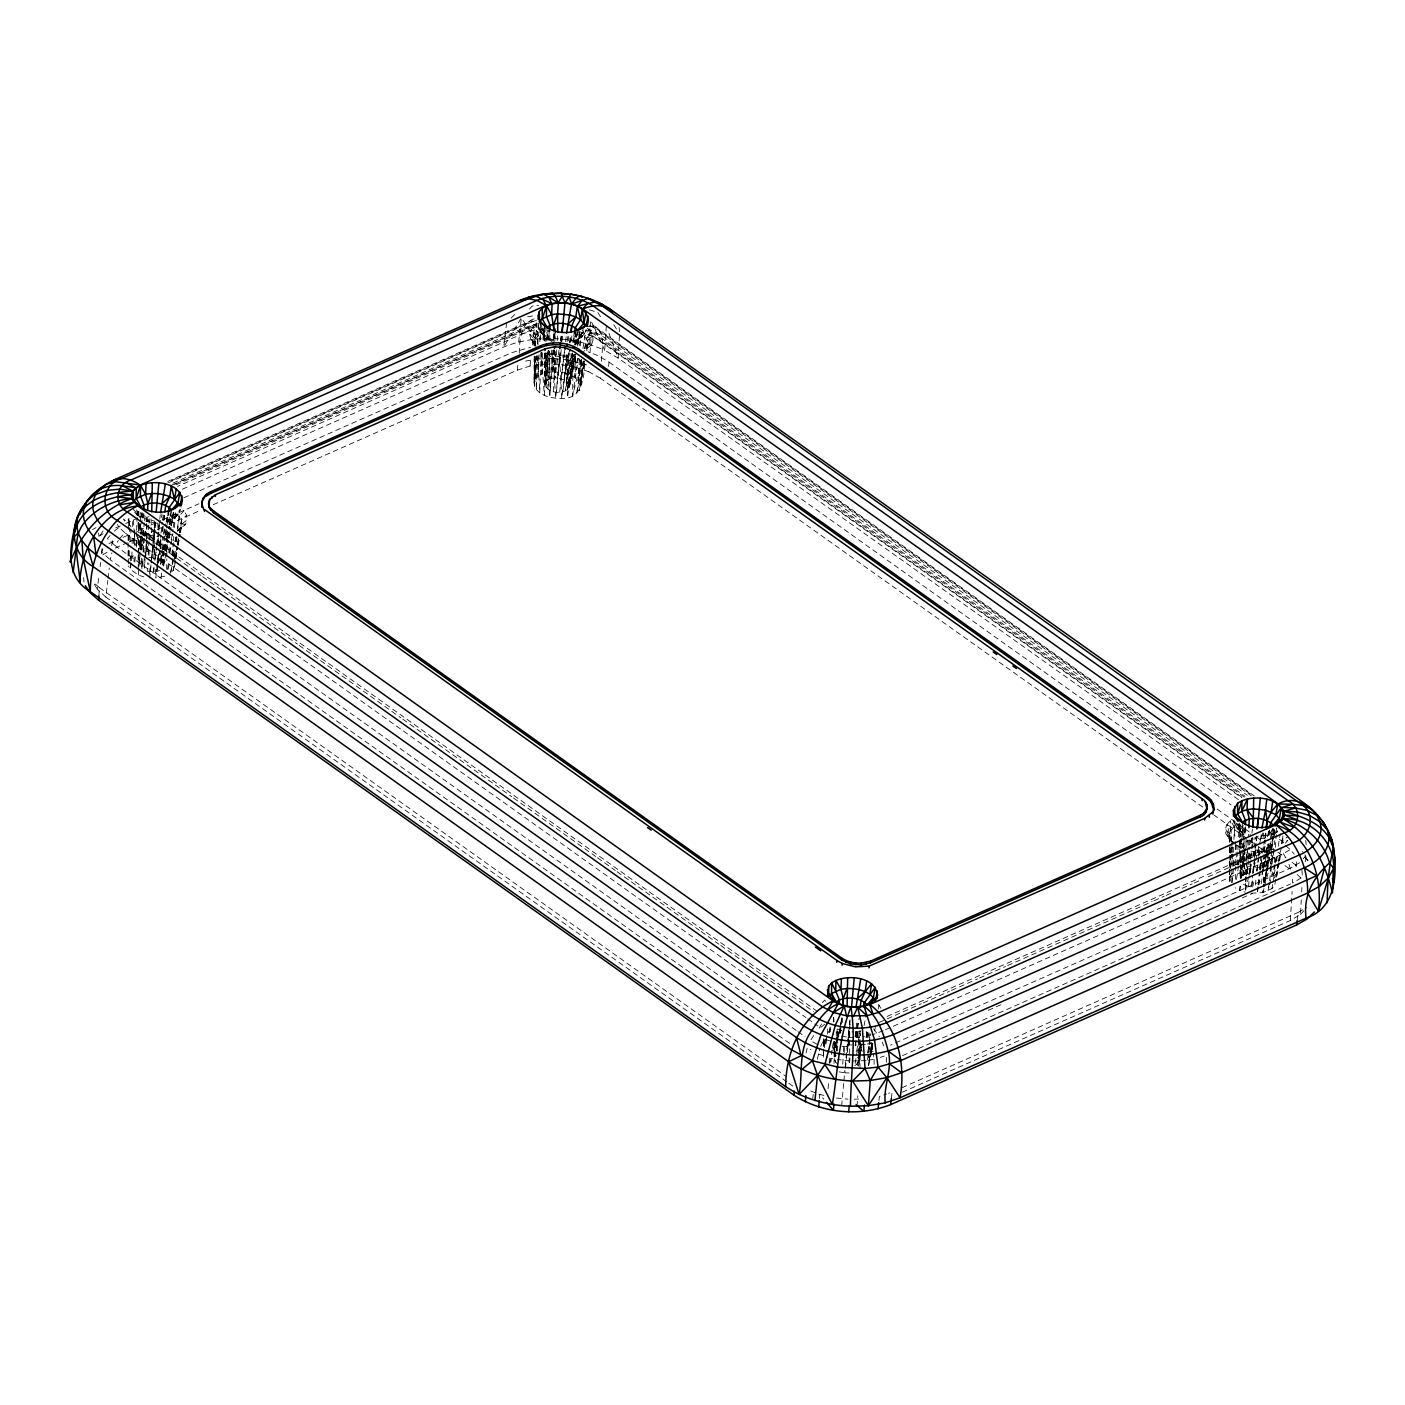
<?xml version="1.0" encoding="UTF-8"?>
<svg xmlns="http://www.w3.org/2000/svg" width="1405" height="1405" viewBox="0 0 1405 1405"><rect width="100%" height="100%" fill="white"/><g stroke="black" fill="none" stroke-linecap="round" stroke-linejoin="round"><path stroke-width="0.75" stroke-dasharray="5 3.75" d="M140.886 549.478L140.886 536.657M140.886 534.532L140.904 525.979M140.904 517.444L140.904 508.909M164.122 550.145L164.122 543.717M164.122 532.987L164.122 528.702M164.139 520.131L164.139 513.686M575.523 356.607L569.657 386.252C565.671 395.578 546.808 393.892 544.859 383.846L546.914 380.474L546.931 352.725M546.931 339.922L546.949 327.102M836.274 1038.067L836.256 1050.87L835.747 1042.37M836.274 1035.924L836.274 1031.656M1240.088 870.187L1240.229 878.845L1242.283 875.473L1242.301 849.867M1242.301 843.457L1242.301 847.724L1239.052 846.003L1241.247 848.357L1236.066 845.371L1235.61 849.516M1242.319 834.904L1242.319 822.101M537.957 355.518L537.922 376.505L534.058 382.792C535.252 395.437 551.34 398.616 561.807 398.37C582.302 399.723 584.111 376.768 584.972 361.577M537.975 345.033L537.992 332.441L536.043 324.309L172.727 485.076M128.048 555.941L128.118 542.892M128.118 540.714L128.154 532.021M128.189 523.327L129.576 515.108M534.163 356.659L534.058 382.792L534.813 356.923M534.199 345.771C531.67 335.883 540.258 328.665 549.179 327.4L548.547 340.291M535.358 356.361L535.252 379.455L536.622 355.957M535.41 345.858L535.446 335.374L533.18 326.803L536.043 324.309L540.416 330.719L540.802 341.573M823.857 1045.689L823.874 1039.156M1229.48 869.432L1229.849 881.286L1230.218 875.052M1229.551 852.695L1229.586 844.317M1229.603 842.227L1229.638 833.868L1226.916 824.559L1230.481 820.573L1234.134 826.649L1235.083 839.382M128.435 563.809L128.522 548.775M128.575 540.187L128.628 531.599M128.645 529.457L128.206 518.972M823.453 1049.061L823.4 1057.456L823.523 1049.026M823.506 1038.576L823.453 1046.971L823.664 1038.471M1229.849 881.286L1229.902 870.433M1229.902 868.255L1229.972 855.241M1230.025 844.387L1229.972 853.063L1230.007 848.813M534.708 356.15L534.462 386.287L534.304 356.343M129.278 550.742L129.207 559.137L135.881 553.798M129.365 540.258L129.471 527.683M129.488 525.593L129.559 517.216M138.182 511.543L138.147 515.442L142.888 518.111L143.134 510.401M141.905 566.689L141.975 558.084M142.063 549.46L142.186 536.534M142.204 534.392L142.274 527.929M551.902 341.608L544.174 335.777L544.262 326.013L548.933 338.447L552.516 340.748M547.915 389.185L548.284 350.407M837.38 1050.922L837.503 1037.996M837.521 1035.836L837.573 1031.533M1230.675 868.114L1230.798 855.417M1230.815 853.309L1230.85 849.077M1230.938 840.611L1230.481 820.573M1239.632 822.961L1239.561 830.777L1243.759 834.64L1236.031 827.563L1233.59 820.38L1239.351 826.948L1239.79 838.153M1243.372 875.561L1243.495 862.635M1243.513 860.492L1243.618 849.709M1243.636 847.566L1243.706 841.103M824.647 1047.761L824.735 1039.296M1231.816 882.551L1231.974 867.535M1231.992 865.392L1232.115 854.662M1232.132 852.519L1232.238 841.806L1225.336 829.055L1226.916 824.559L1231.026 830.039L1231.623 840.945M130.472 563.001L130.384 569.359L138.322 575.014L143.767 576.875M130.489 560.876L130.612 552.393M130.753 541.803L130.911 529.07M581.389 359.996L572.59 395.964L573.117 356.097L575.593 354.201L559.541 356.87L546.404 353.603L544.227 351.25M166.651 569.341L166.809 558.839M166.844 556.749L167.019 544.156M167.055 542.049L167.142 535.762L169.654 533.847L165.825 534.374M1229.568 869.396L1229.445 877.791L1233.291 871.504M1229.832 852.589L1229.955 844.177M131.894 556.169L131.965 551.937M132.123 543.472L132.263 534.989M132.421 526.524L132.527 520.166M143.134 552.411L143.398 537.307M143.451 535.147L143.591 526.524M143.749 517.883L143.837 513.58M537.009 355.658L536.411 389.694L535.235 355.904M546.914 380.474L549.056 379.209L549.548 351.162M549.759 340.379L549.952 329.595M838.697 1036.627L838.82 1030.146M1244.619 863.425L1244.426 874.209L1242.283 875.473M1244.654 861.265L1244.9 848.321M1244.935 846.161L1245.006 841.841M1245.164 833.218L1245.322 824.595M827.598 1034.062L827.721 1027.652M1233.414 865.094L1233.608 854.416M1233.66 852.273L1233.853 841.595M1233.889 839.452L1234.802 822.926M153.742 567.638L153.654 571.835L147.226 571.22L147.718 562.773M153.918 559.225L154.129 548.723M154.164 546.615L154.427 534.023M154.48 531.915L154.761 521.132L144.785 518.761M849.112 1062.637L849.586 1039.524M849.639 1037.417L849.849 1026.915M849.885 1024.807L850.025 1018.502L849.463 1024.807M1235.346 879.302L1235.61 866.569M1235.662 864.461L1235.803 858.104M1235.978 849.621L1236.066 845.371M1250.889 851.184L1261.268 852.027L1268.434 850.166L1254.331 850.025L1253.963 856.172M826.228 1043.3L826.421 1034.888M134.037 561.965L134.248 553.588M134.459 545.193L134.739 534.725M829.249 1063.251L829.459 1054.874M138.832 552.604L138.955 566.338M139.78 549.039L140.008 540.591M140.465 523.679L140.237 532.144L141.308 533.795L158.906 536.64M140.518 521.571L140.746 513.106M575.312 355.816L574.715 377.33L578.087 380.421L580.441 387.306L584.375 361.752M575.611 345.068L576.032 329.999L574.346 342.785M535.129 346.139L535.446 335.374L531.371 329.841L533.18 326.803L537.992 332.441L537.237 345.261M824.261 1045.812L824.454 1039.314M541.03 352.778L539.801 392.785L537.658 355.834M136.162 545.263L136.566 532.442M136.636 530.3L137.04 517.497M137.11 515.354L137.233 511.086M140.992 550.022L141.273 541.434M141.554 532.846L141.993 519.973M142.063 517.813L142.344 509.225M144.785 555.326L144.381 568.094L145.101 559.436M144.856 553.201L145.119 544.683M145.4 536.166L145.663 527.665M542.593 352.778L541.926 374.134L537.922 376.505L539.116 354.71M542.997 339.957L543.349 329.279L544.244 340.08M555.045 332.739L554.606 340.379L548.933 338.447L549.232 328.805M551.638 350.126L550.356 390.555L548.793 350.249M840.699 1033.307L841.051 1022.664M1237.436 864.83L1237.84 851.904M1237.91 849.762L1238.051 845.441M1238.314 836.836L1238.736 823.91C1232.062 826.421 1228.04 833.235 1229.797 840.278M1244.496 827.65L1244.303 833.446L1236.031 827.563L1236.014 823.593M1246.007 877.036L1245.726 885.554L1251.82 887.099L1252.382 880.812M1246.077 874.911L1246.27 868.536M1246.534 860.018L1246.744 853.625M1247.008 845.125L1247.271 836.607M168.828 552.674L169.057 546.194M169.355 537.535L169.513 533.215M169.829 524.574L170.356 509.453M1239.895 886.134L1239.737 890.331L1245.181 892.193M1240.194 877.739L1240.65 865.146M1240.72 863.056L1241.177 850.464M145.804 555.836L146.401 540.626M146.489 538.449L147.104 523.24M147.174 521.079L147.349 516.724M549.056 379.209L551.744 378.349L552.868 350.091M553.219 341.397L553.57 332.722M842.298 1022.594L842.473 1018.239M1243.987 863.355L1244.426 874.209L1247.131 873.348L1247.377 866.815M1247.728 858.139L1248.167 847.268M1248.255 845.09L1248.676 834.236M833.99 1063.445L834.939 1041.597M859.965 1068.625L860.141 1053.206M547.774 352.708L546.106 387.534L545.878 352.567M1241.792 876L1243.039 849.867M1243.249 848.023L1243.759 837.204M1243.847 835.044L1244.25 826.386M548.02 351.022L546.966 372.518L541.926 374.134L541.171 352.427M832.937 1048.253L836.309 1047.182L837.134 1029.847M1265.15 838.346L1256.052 838.838L1256.175 836.449L1271.982 834.658M902.326 1092.194L1290.352 920.486L1300.486 914.479L1301.258 899.973M1301.697 891.701L1301.908 887.556M1305.28 861.809L1305.614 855.382M154.146 567.655L153.654 571.835L156.728 571.431L157.079 564.915M157.184 562.738L157.659 554.044M158.133 545.351L158.835 532.302M158.958 530.124L159.309 523.608L145.874 521.273L148.561 520.043L148.79 516.232M539.819 341.626L539.942 322.219M836.502 1050.905L836.976 1042.405M837.099 1040.28L837.573 1031.797M1245.304 890.015L1246.024 876.861M1246.147 874.665L1246.744 863.706M1246.867 861.511L1247.464 850.552L1245.427 861.019M98.912 596.036L99.404 587.641L94.996 583.76M1202.785 807.085L600.356 378.244L600.602 373.993M601.358 361.208C602.148 348.809 606.802 329.578 590.855 324.59M619.447 335.848L618.165 358.099L1238.455 799.656M1296.112 866.867L1296.481 860.475M148.21 554.343L148.948 541.698M149.071 539.59L149.562 531.143M553.271 391.556L555.976 345.156M842.737 1064.112L843.351 1053.557M843.474 1051.449L843.843 1045.127M1248.641 886.555L1249.256 876M1249.379 873.892L1250.116 861.247M1250.239 859.14L1250.731 850.692M1251.223 842.262L1251.469 838.047L1256.052 838.838M1251.135 893.229L1262.919 892.597L1263.429 883.991M1263.552 881.848L1263.938 875.403M1264.447 866.797L1265.203 853.906M1230.727 866.745L1231.483 854.275M1231.605 852.185L1232.238 841.806L1225.862 833.762L1225.336 829.055L1229.638 833.868L1230.025 842.227L1230.06 837.872L1225.862 833.762L1232.958 842.526M1290.352 920.486L1292.108 891.367M148.93 555.414L149.352 548.881M149.913 540.152L150.476 531.441M551.744 378.349L554.817 377.927L556.643 349.582M557.205 340.871L557.627 334.32M844.159 1052.591L844.581 1046.058M1248.624 858.051L1249.326 847.197M1249.467 845.02L1250.151 834.166M1246.779 862.723L1247.131 873.348L1250.204 872.927L1251.047 859.842M1251.188 857.665L1252.031 844.581M1252.171 842.403L1252.733 833.692M606.31 326.136L604.73 350.302L618.165 358.099L608.541 332.124M551.621 353.726L559.664 355.096L555.748 398.23L552.692 355.711L551.621 353.726L547.915 352.497M600.356 378.244L588.8 371.763L589.081 367.513M590.065 352.69L591.206 335.725L590.1 326.733M552.692 355.711L549.794 397.194L546.404 353.603L544.35 395.332L541.259 352.796M545.333 353.059L546.966 372.518L552.709 371.745L554.202 350.196M554.782 341.573L555.678 328.647M581.898 361.401L578.087 380.421L579.562 358.855M580.441 345.911L581.319 332.967L583.69 329.841M1274.195 864.637L1273.457 875.42L1275.424 878.81M1274.353 862.477L1274.792 855.996M1275.371 847.373L1276.267 834.447M1276.407 832.287L1276.706 827.966L1276.074 832.199M138.322 575.014L138.796 568.498M140.201 548.969L141.15 535.955M172.376 555.748L173.324 542.752M173.482 540.591L173.798 536.253M174.431 527.595L175.555 512.439L181.561 519.938L180.455 532.548M588.923 344.243L590.715 320.164L604.73 350.302C573.205 336.462 535.99 334.091 503.763 346.982L181.737 489.467M819.343 1098.587L819.659 1094.425L808.138 1090.017M525.575 361.085L537.746 359.013L538.08 354.64M1251.627 886.696L1252.47 875.789M1252.628 873.611L1253.295 864.883M145.277 557.241L146.278 544.174M146.454 541.979L146.963 535.446L145.927 533.479L140.166 532.232L140.026 523.415M588.8 371.763L574.996 367.039L575.822 356.484M576.805 343.803L577.613 333.248M1270.577 866.007L1270.085 872.329L1273.457 875.42L1275.16 864.971M1270.752 863.899L1271.736 851.272M1271.894 849.164L1272.877 836.537M1273.035 834.43L1273.545 828.107M856.98 1106.244L857.805 1095.795M156.693 552.235L146.664 551.41L147.543 540.539M147.718 538.361L148.772 525.33M148.948 523.152L149.299 518.814M1254.841 858.174L1254.138 866.867L1260.092 867.904L1262.024 859.597M1255.016 856.014L1256.088 842.982M1256.263 840.805L1256.614 836.449M142.063 566.689L142.608 560.209M143.328 551.55L144.416 538.572M144.592 536.411L145.33 527.771M571.888 335.865L571.519 340.238L577.42 334.056M839.786 1033.571L840.699 1022.77M553.605 349.792L552.868 358.521L537.746 359.013M150.423 571.765L151.336 561.28M151.512 559.172L152.811 544.49M152.987 542.4L154.093 529.808M154.269 527.7L154.638 523.503M556.45 392.1L560.49 345.946M560.806 341.468L561.298 335.76M840.26 1032.657L841.577 1017.8M849.129 1072.981L845.09 1072.893L849.287 1026.897M842.052 1046.409L848.093 1046.532L849.41 1031.34M1253.12 872.417L1254.226 859.825M1254.402 857.717L1255.684 843.035M574.996 367.039L559.928 364.422L561.227 349.669M561.982 341.239L562.544 334.917M841.648 1105.911L843.702 1082.921M843.896 1080.831L844.844 1070.382M152.688 547.441L153.918 534.796L145.927 533.479L817.938 1011.846M166.124 553.219L163.612 565.934L160.556 560.595L152.021 557.662L153.215 544.596M153.408 542.418L154.585 529.351M154.796 527.156L155.375 520.623M569.657 386.252L566.584 380.913L558.048 377.998L560.63 349.669M561.473 341.731L562 334.425M568.99 351.988L565.46 390.889L571.87 352.708M847.391 1052.661L848.585 1039.595M848.778 1037.417L849.972 1024.35M1253.436 872.997L1255.613 849.042M1256.404 840.313L1256.79 835.957M845.195 1066.448L847.847 1039.138M553.412 338.482L553.816 334.109M586.658 364.861L568.147 360.014L568.779 353.48M572.713 353.393L566.584 380.913L569.183 353.34M570.184 342.732L570.781 336.375M1262.568 869.555L1261.971 875.912L1265.027 881.251L1266.713 872.786M1262.761 867.429L1263.956 854.697M1264.166 852.589L1265.361 839.856M1265.554 837.731L1265.958 833.481M150.985 564.845L149.72 577.894L148.754 563.036M151.196 562.667L152.478 549.618M213.226 504.694L517.251 370.165L530.019 366.038L544.578 364.088L545.632 353.551M546.896 340.906L547.95 330.368M1257.826 886.836L1257.176 893.369L1258.406 887.135M1258.037 884.658L1259.337 871.609M1259.547 869.432L1260.829 856.383M152.724 551.533L153.373 545.035M153.602 542.857L154.901 529.861M155.13 527.683L155.779 521.185M828.037 1088.682L828.88 1080.34M1260.092 867.904L1260.742 861.388M1261.602 852.73L1262.252 846.214M1263.13 837.538L1263.569 833.2M134.845 561.877L135.495 555.537M136.355 547.089L137.655 534.409M506.643 322.851L503.763 346.982L521.36 317.864L535.481 339.062L537.131 323.027M1268.241 843.79L1265.747 867.605L1270.981 840.594M1269.154 835.132L1269.611 830.812M837.081 1029.04L841.806 1030.655L840.348 1029.303L837.679 1035.45L848.04 1037.259L848.725 1030.761L848.708 1031.85L853.959 1031.973M855.206 1036.75L857.068 1019.415M1232.027 882.621L1233.59 868.132M1233.818 866.06L1234.714 857.788M530.019 366.038L530.967 357.608M532.355 344.945L533.988 330.157L537.272 320.129L525.892 323.817L167.862 482.231M577.543 358.31L574.715 377.33L564.705 372.905L567.093 351.443M568.305 340.73L568.779 336.427M812.775 1098.57L813.232 1094.407M855.241 1036.328L855.715 1032.008L857.226 1030.936L858.56 1037.487L864.549 1036.679M174.501 559.172L175.467 550.532M176.45 541.909L177.416 533.268M177.662 531.108L179.366 516.004L184.002 510.647L181.017 507.855M518.656 341.942L521.36 317.864M878.968 1100.554L879.425 1096.392L886.66 1093.951M131.122 562.878L130.384 569.359L128.435 565.952M131.368 560.736L132.369 552.095M133.352 543.472L134.845 530.528M559.664 355.096L567.848 355.254L566.514 357.011L561.807 398.37L559.541 356.87L566.514 357.011L578.913 354.236M829.477 1032.008L830.232 1025.527L830.056 1031.814L829.705 1027.529M141.167 550.093L142.625 537.571M142.871 535.481L144.329 522.941M144.575 520.869L145.295 514.599M155.2 558.224L156.464 547.37M156.728 545.21L158.256 532.196M159.52 521.343L158.502 530.019L159.309 523.608M159.766 519.183L160.275 514.845M561.245 378.56L564.529 350.354M565.548 341.678L566.32 335.18M1256.878 871.381L1258.388 858.367M1258.652 856.207L1259.653 847.531M1260.671 838.855L1261.181 834.5M155.13 559.26L156.605 546.685M156.851 544.578L157.588 538.291M161.522 517.462L161.961 513.668M164.877 576.173L155.762 578.035L156.798 569.324M157.044 567.146L158.589 554.079M159.608 545.368L160.381 538.835M559.682 392.171L565.091 346.034M567.111 341.608L567.778 335.9M849.516 1062.654L850.007 1058.457M1255.315 885.08L1256.052 878.792M1257.036 870.398L1258.511 857.823M1258.757 855.715L1259.741 847.338M1262.937 832.796L1260.724 838.943M111.715 545.597L112.734 537.131M786.905 1081.903L105.832 597.072L107.799 580.528M108.045 578.456L109.291 568.112M517.251 370.165L518.006 363.825M519.27 353.235C519.622 338.816 521.062 318.443 540.082 317.934M608.541 366.442L609.067 362.121L597.634 355.5L588.028 351.812M891.35 1098.376L892.105 1092.107L888.469 1093.336M1247.131 873.348L1248.641 860.668M1248.905 858.56L1249.66 852.22M1250.678 843.773L1251.679 835.325M1251.943 833.218L1252.435 828.985M1297.131 920.784L1298.132 912.442L1306.791 907.507M159.45 546.106L160.75 535.305M161.013 533.145L162.313 522.361M162.576 520.201L163.349 513.738M101.353 553.711L102.161 547.335M105.832 597.072L97.279 589.257L99.088 574.856M100.141 566.619L100.651 562.509M163.683 551.691L162.365 562.246L164.262 551.744M163.946 549.583L164.754 543.261M165.808 534.813L166.861 526.383M167.125 524.276L168.723 511.613M858.262 1053.012L860.65 1034.027M860.317 1042.967L859.491 1049.43L862.53 1051.133M871.855 1043.845L868.606 1065.306L871.486 1042.352M569.447 384.39L574.838 356.413L567.585 389.624L572.274 352.901M868.132 1051.133L870.327 1034.01M570.149 374.766L572.678 355.588M857.753 1065.763L860.633 1044.108M573.117 356.097L567.55 397.597L566.514 357.011M163.208 564.81L164.051 558.575M165.175 550.286L167.142 535.762L172.868 533.9L171.287 544.332M164.701 550.145L165.597 543.717M166.791 535.147L167.388 530.862M168.565 522.309L169.759 513.738M158.73 554.905L158.115 559.225L159.889 550.918M159.942 546.299L160.855 539.854M162.084 531.248L163.296 522.642M163.612 520.482L164.526 514.037M564.143 379.543L567.813 353.726M569.341 342.978L570.254 336.515M830.864 1062.092L831.374 1058.439L835.466 1059.142M855.926 1036.995L858.367 1019.784M1260.145 870.239L1262.27 855.188M1262.586 853.028L1264.412 840.12M1264.711 837.977L1265.624 831.514M583.303 360.98L580.037 383.828L584.023 361.103M585.077 348.528L586.57 338.148L591.575 332.476L586.043 326.698L591.663 326.241L596.423 327.716L1254.244 795.985M866.2 1037.031L867.131 1030.638M159.415 570.553L156.728 571.431L157.641 565.109M157.94 563.001L159.766 550.374M160.082 548.266L161.294 539.854M162.506 531.441L163.735 523.011M562.755 391.767L568.252 353.867M574.469 331.264L573.1 340.8L569.113 341.327M855.153 1045.373L856.067 1039.068M856.365 1036.96L859.105 1018.01M1258.441 884.658L1260.267 872.031M1260.566 869.923L1261.795 861.493M1263.323 850.973L1264.834 840.453M1269.295 830.074L1268.469 835.799L1272.403 829.336L1269.98 839.927M579.44 345.648L581.319 332.967L589.362 329.49L591.663 326.241L1251.293 795.774M1270.717 868.097L1272.614 855.434M1272.93 853.309L1274.809 840.647M558.048 377.998L554.817 377.927L559.225 348.633M560.472 340.273L561.104 336.076M1250.204 872.927L1251.451 864.567M1252.716 856.189L1253.664 849.92M1253.963 847.812L1255.543 837.362M1275.74 879.302L1274.634 885.642L1271.964 888.592L1262.919 892.597L1264.166 884.307M1264.482 882.235L1266.66 867.71M1266.976 865.638L1268.223 857.349M167.494 569.376L168.758 561.017M170.023 552.674L170.971 546.422M172.973 558.523L170.549 573.258L173.219 570.307L175.379 560.56M175.713 558.417L176.679 552.007M177.978 543.454L179.278 534.901M179.612 532.758L181.561 519.938L186.566 515.266L184.002 510.647M572.59 395.964L578.28 358.398M578.087 380.421L581.319 359.241M582.935 348.651L584.866 335.953L589.362 329.49L1245.023 796.214M866.955 1037.505L867.886 1031.288M1237.946 864.848L1239.245 856.295M1240.545 847.742L1241.212 843.457M1241.528 841.314L1243.811 826.333M1269.224 882.691L1267.96 890.963L1268.996 886.766M1269.54 880.619L1271.736 866.112M1272.034 864.057L1273.931 851.623M169.338 552.745L170.971 542.137M171.287 540.012L172.938 529.404M173.254 527.279L175.555 512.439M586.342 348.967L587.659 340.449L581.319 332.967M1236.453 879.477L1238.367 867.026M1238.701 864.953L1240.931 850.429M867.763 1052.96L870.784 1033.922M872.804 1043.248L870.784 1055.735L872.681 1045.443M1266.081 872.663L1264.395 883.043L1266.537 872.523M1266.414 870.573L1268.75 856.031M1269.101 853.959L1271.103 841.49M160.556 560.595L163.331 543.559M166.826 522.291L168.214 513.791M566.584 380.913L571.115 353.27M572.854 342.627L574.592 331.984M581.74 362.051L576.577 393.593L583.391 362.63M829.846 1063.111L831.971 1050.132M832.322 1047.972L833.393 1041.474M856.629 1051.326L860.106 1030.058M1263.007 869.537L1261.971 875.912L1259.53 874.542M1263.358 867.412L1265.448 854.644M1265.8 852.519L1267.187 844.001M1268.575 835.501L1269.277 831.233M1275.512 862.881L1276.864 854.521M1278.234 846.161L1280.271 833.639M172.745 555.888L173.798 549.583M175.186 541.188L175.888 536.991M177.276 528.596L179.366 516.004M173.324 556.433L174.361 550.11M175.748 541.698L177.135 533.268M1271.964 888.592L1272.649 884.412M1273 882.322L1275.073 869.8M1276.442 861.441L1277.83 853.081M160.486 564.195L162.629 551.462M162.98 549.337L164.771 538.73M165.123 536.605L166.896 525.997M171.129 525.997L173.676 515.091L180.49 509.734L176.468 516.302L167.617 521.764L172.306 518.761L173.921 509.154M577.455 344.19L579.703 335.426L586.535 330.07L582.513 336.62L573.644 342.1L578.351 339.097L579.966 329.49M855.153 1063.427L860.492 1031.604M1261.181 883.763L1262.621 875.28M1264.043 866.797L1266.186 854.064M1266.537 851.939L1267.96 843.457M1273.545 834.359L1277.883 831.62L1273.72 834.096L1275.336 824.489M173.957 566.057L173.219 570.307L174.027 566.092M175.432 557.557L177.276 546.914M177.645 544.789L179.471 534.163M179.84 532.021L181.965 523.942L187.058 519.973L186.566 515.266M584.375 360.927L579.264 390.643L584.814 361.226M1275.775 876.755L1277.9 864.374M1278.251 862.319L1280.025 851.992M1281.448 843.738L1282.87 835.483L1282.589 843.808M174.729 559.331L176.889 546.896M177.241 544.824L179.032 534.444M179.401 532.372L181.561 519.938M1276.109 877.194L1278.673 862.407M1279.042 860.299L1281.237 847.619M174.413 566.97L175.537 560.525M175.924 558.365L177.803 547.616M178.189 545.456L180.086 534.708M586.201 348.703L587.659 340.449L592.682 335.813L591.575 332.476L584.866 335.953M584.445 348.721L586.57 338.148L592.682 335.813L593.068 340.467L587.993 344.418L586.851 350.846L587.659 340.449M868.606 1065.306L872.382 1043.88L869.379 1058.492L867.429 1055.085M874.648 1031.007L875.772 1024.579M1276.952 875.895L1279.2 863.056M1279.569 860.914L1281.079 852.361M867.465 1059.739L868.606 1053.346M868.993 1051.221L870.52 1042.703M164.631 549.654L166.545 539.151M166.914 537.061L168.811 526.559M169.197 524.469L171.849 509.787M568.393 382.564L573.328 355.289M575.225 344.805L577.894 330.105L574.592 344.928M858.49 1053.048L860.404 1042.545M1265.677 867.078L1268.329 852.396M1268.715 850.288L1270.225 841.894M1271.753 833.499L1273.264 825.104M172.306 518.761L168.442 510.928L167.055 520.465L176.468 516.302L177.557 510.454M578.983 331.106L573.1 340.8L582.513 336.62L583.584 330.79M162.348 565.003L163.542 558.558M165.14 549.97L167.125 539.239M167.511 537.096L169.496 526.366M169.9 524.223L170.69 519.938L179.26 513.211L180.033 509.277M567.585 389.624L573.942 355.289M575.945 344.559L576.735 340.273L585.305 333.547L586.078 329.613M854.802 1065.552L856.927 1064.288L858.929 1053.557M859.316 1051.414L860.51 1044.969M864.093 1025.668L866.077 1014.937M1243.126 863.285L1245.093 852.765M1245.48 850.657L1247.447 840.12M1263.358 882.481L1264.957 873.892M1271.367 838.504L1273.316 828.089M175.607 557.662L177.592 547.125M177.996 545.017L179.981 534.48M180.384 532.372L181.965 523.942L185.425 524.469L187.058 519.973M817.253 1059.352L820.116 1048.271M836.309 1047.182L841.894 1017.659M163.402 564.055L165.474 553.289M165.895 551.146L167.968 540.381M168.389 538.238L170.462 527.472M170.866 525.312L173.359 512.404L171.568 525.681M577.315 343.505L579.387 332.739M856.927 1064.288L858.999 1060.916L861.687 1043.985M1264.816 879.39L1266.889 868.624M1267.31 866.481L1268.961 857.875M1270.629 849.252L1273.106 836.344M1273.527 834.184L1274.774 827.738M163.402 565.618L164.613 559.366M166.247 551.023L167.476 544.771M169.092 536.429L170.725 528.087M575.137 356.765L569.025 388.043L575.435 356.466M577.578 344.243L578.79 337.99L582.513 336.62M858.367 1062.707L862.038 1043.933M1240.545 886.151L1239.737 890.331L1235.171 887.784M1242.582 875.684L1245.023 863.109M1264.816 880.953L1267.257 868.448M1267.661 866.358L1269.295 858.016M1270.91 849.674L1273.351 837.169M1258.81 885.045L1260.443 876.72M1262.059 868.395L1264.096 857.998M166.545 551.094L168.653 540.504M169.057 538.396L171.164 527.806M577.613 346.016L579.703 335.426L577.999 343.839M858.999 1060.916L862.354 1043.985M1267.134 870.661L1270.05 855.838M1270.471 853.713L1272.983 841.015M1273.404 838.89L1275.073 830.425L1274.177 832.989L1277.426 830.777M1266.959 870.415L1269.523 857.788M1271.244 849.358L1272.948 840.945M1273.369 838.838L1275.073 830.425M855.171 1037.118L858.666 1020.135M868.957 1037.838L869.836 1033.729M160.346 548.846L163.015 536.411M163.454 534.339L165.685 523.977M166.141 521.905L168.354 511.543M855.276 1045.917L856.611 1039.7M857.05 1037.628L858.385 1031.41M1249.853 858.473L1251.644 850.201M1252.083 848.128L1254.296 837.784M156.728 571.431L158.08 565.214M158.537 563.142L161.259 550.725M161.715 548.67L164.438 536.253M164.894 534.181L166.703 525.892M170.549 573.258L175.572 550.514M179.664 531.915L180.578 527.771L185.425 524.469L177.487 531.16M160.837 564.23L163.647 551.568M164.122 549.46L166.475 538.923M166.932 536.815L169.285 526.26M169.759 524.153L170.69 519.938L179.26 513.211M1262.919 871.68L1265.729 858.982M1266.204 856.874L1269.505 842.052M1245.655 890.068L1248.536 877.317M1249.01 875.192L1251.416 864.567M1253.33 856.049L1254.296 851.799L1250.31 850.183M789.575 1043.388L110.275 559.84L111.908 552.78M806.066 1053.083L807.278 1047.779L810.948 1049.851M867.921 1052.942L870.398 1042.282M1263.973 851.29L1265.431 845.072M1267.363 836.765L1268.82 830.531M1255.139 862.635L1254.138 866.867L1248.079 866.727M1255.631 860.51L1259.143 845.669M1259.635 843.562L1261.637 835.079M848.093 1046.532L849.129 1042.299M168.108 569.288L169.671 562.931M171.761 554.466L174.361 543.875M174.87 541.75L175.924 537.518M878.178 1009.001L879.073 1005.295L874.472 1001.15M1252.645 887.047L1254.683 878.81M1256.702 870.573L1258.74 862.336M1269.523 884.658L1272.631 872.048M1275.231 861.528L1277.303 853.116M867.693 1037.522L869.256 1031.323M856.699 1037.241L858.297 1031.059M860.598 1045.197L859.491 1049.43L855.856 1048.183M858.508 1066.114L860.668 1057.912M866.042 1037.417L867.658 1031.27M1262.919 892.597L1264.008 888.487M1264.535 886.45L1268.311 872.101M1270.471 863.899L1272.614 855.698M102.864 548.793L101.95 552.218L110.275 559.84M833.024 1050.571L835.185 1042.721M535.885 345.999L530.598 339.097L529.931 334.372L531.371 329.841L177.522 486.411M821.626 1023.929L817.587 1030.761M837.257 1063.848L834.412 1060.371L834.658 1041.983M587.993 344.418L586.57 348.194L591.4 344.91L593.068 340.467M820.731 1046.374L824.138 1038.945M578.351 339.097L583.461 328.647M103.022 530.914L99.07 537.149L98.596 532.952M796.126 1030.392L115.052 545.579L118.389 540.451M813.758 1035.45L810.422 1040.578L819.01 1045.408M1269.172 851.131L1265.325 851.764L1262.498 850.288L1261.268 852.027L1254.331 850.025M1243.355 825.543L1239.561 830.777L1237.506 823.277M830.46 1029.461L828.23 1032.218L833.903 1034.168M535.481 339.062L543.559 329.209M110.029 535.533L107.43 538.607L115.052 545.579M119.495 538.747L124.905 532.758L805.996 1017.589M139.306 557.364L139.446 561.737L143.011 558.874M836.256 1055.155L834.816 1056.736L834.359 1041.474M1285.294 843.193L1287.805 840.418L1281.975 843.386L1283.327 839.523L1287.946 836.678M1303.19 858.754L1305.614 856.084L1302.172 851.325M1300.486 914.479L1305.912 908.491M178.505 530.036L180.578 527.771M529.492 309.03L532.214 306.079L538.712 305.377M591.4 344.91L583.479 351.531M822.276 1002.643L824.753 1000.009L827.299 1004.716M511.121 318.162L517.075 311.91M114.244 531.195L119.039 527.402L124.905 532.758M1273.826 833.92L1280.675 828.546M824.788 1024.263L820.292 1027.758L814.918 1023.946M102.776 554.835L111.223 549.829M178.172 530.598L181.789 528.456M885.308 1029.777L1283.345 853.643L1290.299 849.516L1294.268 854.187M1299.555 862.758L1290.528 868.114L890.489 1045.127M92.502 529.615L95.979 527.63M98.789 536.271L103.988 533.32M167.81 481.423L529.843 321.236L534.638 320.691L168.618 482.653M173.026 483.127L523.064 328.243L535.2 324.309M171.902 485.059L537.939 323.097M176.047 484.83L533.18 326.803M115.719 527.911L123.71 524.364M125.712 523.485L137.725 518.164M139.71 517.286L145.716 514.634M183.721 497.809L511.754 352.655L530.563 347.316M108.94 543.595L114.929 540.943M122.938 537.395L130.928 533.865M138.937 530.317L148.93 525.892M150.932 525.013L160.943 520.588M162.945 519.692L198.948 503.763M115.21 548.055L127.223 542.752M129.225 541.873L141.22 536.552M143.222 535.674L155.217 530.37M157.22 529.474L167.213 525.048M169.215 524.17L199.229 510.893M887.029 1016.43L1262.498 850.288M879.196 1022.401L885.22 1019.731M887.222 1018.836L921.329 1003.75M923.331 1002.871L949.429 991.315M951.431 990.437L977.511 978.899M979.513 978.003L993.563 971.786M995.565 970.908L1005.594 966.464M1007.613 965.569L1021.646 959.369M1023.648 958.473L1152.065 901.659M1154.067 900.763L1164.095 896.32M1166.115 895.442L1172.121 892.772M1182.149 888.329L1192.195 883.903M1194.197 883.007L1200.221 880.338M1208.247 876.79L1268.434 850.166M883.306 1030.655L872.048 1035.011M988.259 1010.336L1002.257 1004.136M1242.266 897.918L1252.276 893.51M902.572 1055.629L1290.598 883.921M902.098 1087.681L1298.132 912.442M521.554 334.179L533.988 330.157L548.161 328.261M880.18 1057.421L884.219 1056.121M527.577 316.81L535.885 315.387M1270.19 849.92L1273.738 849.428M855.715 1032.008L860.703 1031.34M865.375 1044.301L855.452 1045.004M867.324 1044.038L871.205 1043.511L872.628 1049.482M868.782 1052.046L873.102 1051.467M866.2 1060.441L851.939 1061.056M868.185 1060.178L874.103 1059.388L873.348 1053.434M854.222 1099.202L858.578 1099.061M544.578 364.088L559.928 364.422M552.709 371.745L564.705 372.905M148.79 557.592L152.021 557.662M848.04 1037.259L858.56 1037.487M847.268 1044.811L853.415 1044.951M849.867 1061.021L837.521 1059.493M568.147 360.014L552.868 358.521L546.58 352.918M836.379 1098.025L847.935 1099.149M839.136 1071.857L845.09 1072.893M823.892 1095.408L819.659 1094.425L823.787 1099.202M589.538 309.89L597.81 312.454L600.989 317.583M587.29 328.471L602.025 335.918L1247.341 795.283M579.703 331.791L591.206 335.725L602.464 342.047L1242.424 797.601M825.982 1039.577L831.497 1041.456M818.272 1053.961L827.633 1057.157M1239.052 846.003L1246.34 848.567M146.963 535.446L140.166 532.232L200.915 575.47M136.707 531.318L141.308 533.795M589.643 325.222L599.953 331.018L1252.435 795.476M544.385 341.011L543.981 331.949L538.203 325.38L540.662 332.564L548.933 338.447M1243.284 884.184L1245.726 885.554L1245.41 877.071M540.591 322.658L540.662 332.564L544.279 334.636L548.389 339.641M1236.031 827.563L1239.667 829.635L1241.159 832.252L1241.195 836.625M139.745 516.917L134.634 512.228L138.252 514.3L137.936 511.613M1236.277 844.862L1241.247 848.357M591.575 332.476L1245.41 797.882M592.682 335.813L1241.44 797.636M609.067 362.121L1231.149 804.96M1268.68 831.672L1272.263 834.219M1279.411 839.312L1284.785 843.123M1217.081 808.999L1249.256 831.918M1256.421 836.994L1259.986 839.54M1267.134 844.633L1276.074 850.991M1277.865 852.273L1285.013 857.366M1292.161 862.442L1297.535 866.27M1213.516 814.707L1256.404 845.248M1258.195 846.53L1268.926 854.17M1270.717 855.434L1277.865 860.527M1285.013 865.62L1290.37 869.432M202.706 576.735L297.386 644.122M299.16 645.404L304.516 649.215M306.308 650.497L400.987 717.885M402.778 719.149L408.135 722.978M409.926 724.242L511.754 796.723M513.528 798.005L595.702 856.488M597.494 857.77L615.355 870.485M617.146 871.75L699.321 930.25M701.113 931.515L718.974 944.23M720.765 945.512L813.653 1011.635M807.77 1018.853L813.144 1022.682M797.917 1031.674L805.065 1036.767M99.404 587.641L785.852 1076.283M788.697 1083.167L794.053 1086.978M1285.61 845.81L1290.299 849.516M1304.437 857.12L1311.796 863.618M1232.238 841.806L1228.462 838.346L1234.538 843.966M1297.166 874.56L1302.857 879.776M540.662 332.564L545.79 337.253L545.807 341.626M134.634 512.228L138.147 515.442L136.601 509.822M534.796 343.242L530.598 339.097L534.216 339.22L537.149 347.14M1239.667 829.635L1233.994 824.015L1233.941 819.976M544.279 334.636L538.624 329.016L538.501 320.955M132.597 508.68L138.252 514.3M529.931 334.372L534.216 339.22L534.251 345.648M873.629 1029.004L879.372 1036.767M578.807 358.451L582.829 363.403M613.739 324.731L617.234 330.193M1283.345 853.643L1287.472 860.545M879.073 1005.295L880.9 1008.333M857.735 1057.245L858.789 1059.054M130.946 526.963L128.68 523.011L123.412 518.954L125.256 522.151M117.353 524.434L119.039 527.402M94.311 584.076L97.279 589.257M148.561 520.043L150.054 522.713M866.112 1031.428L868.536 1036.135M1289 864.338L1291.845 873.875M882.2 1042.106L883.727 1045.9M1305.614 856.084L1308.354 862.986M140.904 512.79L142.888 518.111M175.204 512.72L176.468 516.302M541.101 324.537L544.174 335.777M858.806 1039.384L859.983 1051.168M1305.737 840.453L1306.176 844.668M83.633 577.56L84.001 581.881M137.497 511.104L137.848 515.424M138.568 524.083L139.306 532.723M140.026 541.364L140.746 550.022M1301.908 870.081L1302.453 877.194L1292.6 883.043L1292.284 875.807M133.317 520.113L134.283 532.741M134.441 534.848L135.249 545.386M1235.241 841.507L1235.873 850.007M1236.031 852.133L1236.98 864.883M619.166 327.576L619.429 331.738M147.648 546.053L148.192 554.553M141.677 540.258L142.168 548.863M142.783 559.629L143.275 568.252M1231.746 843.123L1232.22 851.869M1232.343 854.047L1232.94 864.953M826.439 1035.871L826.79 1042.422M151.02 518.849L151.354 525.382M151.477 527.56L152.162 540.644M153.76 536.552L154.287 547.476M154.392 549.654L154.919 560.577M155.34 569.306L155.762 578.035M886.327 1057.28L886.573 1062.707M1242.494 826.439L1242.845 835.132M1243.197 843.808L1243.899 861.177M836.186 1037.891L836.73 1050.87M140.728 540.732L141.08 549.373M141.431 558.031L141.887 568.849M1243.847 836.765L1244.25 847.373M1244.338 849.481L1244.742 860.088M1245.076 868.589L1245.322 874.946M1245.603 826.649L1245.884 835.132M1245.954 837.257L1246.235 845.74M1246.498 854.24L1246.709 860.598M833.78 1021.857L833.639 1017.501L833.569 1021.751M157.817 522.941L157.992 529.281M158.238 537.746L158.484 546.229M138.27 522.502L138.533 531.231L138.375 522.818M138.796 539.942L139.06 548.653M1230.148 855.224L1230.464 868.044M824.226 1039.12L824.436 1047.691M160.679 538.8L160.855 547.353M161.048 555.888L161.241 564.441M161.417 572.994L161.505 577.262M1239.351 826.948L1239.526 837.766M1239.561 839.927L1239.93 861.546M833.903 1041.21L834.043 1049.869M834.078 1052.029L834.201 1058.509M554.062 332.651L554.202 341.274M554.343 349.898L554.817 377.927M544.121 340.59L544.877 329.385L545 339.922M544.332 353.568L544.859 383.846M138.129 522.432L138.27 531.072M138.41 539.731L138.638 552.692M138.673 554.87L138.814 563.51M1239.825 840.278L1239.948 848.796M1239.983 850.921L1240.141 861.564M1240.281 870.064L1240.404 878.582M833.762 1017.817L833.815 1022.067M834.113 1041.228L834.236 1049.728M834.271 1051.871L834.412 1060.371M825.332 1038.927L825.438 1045.285M544.578 353.797L545.07 385.708M138.638 539.836L138.796 550.479M1240.264 824.384L1240.404 837.029M1240.422 839.136L1240.527 847.566M1240.615 855.979L1240.685 862.301M1240.72 864.409L1240.861 877.054M545.14 352.567L545.474 382.055M138.867 511.157L138.919 515.372M139.007 523.802L139.113 532.232M139.2 540.662L139.306 549.092M139.394 557.522L139.446 561.737M137.936 538.695L138.024 547.248M138.112 555.783L138.27 570.729M146.366 517.005L146.401 521.29M146.419 523.45L146.542 536.359M146.612 544.947L146.664 551.41M1241.212 838.82L1241.265 847.549M1241.317 856.295L1241.353 862.863M1241.37 865.041L1241.458 878.16M835.325 1042.528L835.448 1062.198M139.797 523.485L139.85 532.232M139.903 540.978L139.956 549.706M139.973 551.902L140.061 565.021M874.103 1059.388L874.121 1066.729M1229.516 861.054L1229.48 867.342L1229.691 860.984"/><path stroke-width="1.5" d="M168.354 511.543L169.25 507.398L179.91 492.224L178.049 502.551L171.849 509.787C163.946 502.042 150.177 500.812 140.904 506.766L136.197 498.494L136.197 487.974C150.44 477.226 187.392 482.53 181.28 505.73M584.462 327.172L577.894 330.105C569.991 322.377 556.222 321.148 546.949 327.102L542.225 318.83L542.242 308.31C556.468 297.561 593.437 302.865 587.325 326.065M833.692 1001.941L831.567 993.493L831.584 982.973C845.424 972.804 880.285 976.774 877.054 998.727M1269.962 826.983L1270.664 822.733L1281.325 807.559L1279.463 817.886L1273.264 825.104C1265.361 817.376 1251.592 816.147 1242.319 822.101L1237.612 813.829L1237.612 803.309C1251.451 793.14 1286.33 797.109 1283.099 819.062M846.477 1015.815L833.428 1012.496L822.663 1006.911L127.293 511.912C113.085 504.694 115.772 484.145 130.911 480.071L536.956 300.407C554.993 293.311 576.665 295.296 592.963 305.851L1288.332 800.85C1302.54 808.068 1299.853 828.634 1284.714 832.691L878.669 1012.355L866.903 1015.745L846.477 1015.815L844.265 1005.875L835.273 1025.404L824.84 1064.586L817.534 1075.369L799.111 1094.46C803.133 1072.77 797.671 1049.676 811.756 1030.708C818.518 1019.96 825.982 1008.808 838.188 1003.785L820.977 1034.783L812.424 1060.705L817.534 1075.369L832.322 1104.523C837.766 1072.173 838.644 1037.628 850.938 1007.016L864.128 1006.314L869.783 1004.487L1275.81 824.823L1283.274 818.869L1284.609 815.128L1284.152 811.229L1278.181 803.959L582.812 308.959C572.081 302.093 557.978 300.793 546.106 305.394L140.079 485.059L132.614 491.012L131.28 494.753L131.736 498.652L137.69 505.923L833.077 1000.922L838.188 1003.785L850.938 1007.016C856.225 1039.56 850.763 1073.42 850.447 1106.297C827.686 1105.138 804.766 1099.5 785.694 1086.662L90.306 591.663C63.085 575.98 70.145 542.4 77.538 517.549C83.931 500.531 98.069 487.658 114.191 479.878L520.236 300.213C549.215 288.482 583.778 291.625 609.91 308.942L1305.28 803.941C1319.523 814.654 1330.869 830.056 1333.573 847.935C1337.384 874.068 1336.085 908.333 1306.123 918.132L900.078 1097.797L885.185 1102.837L868.36 1105.717L850.447 1106.297M147.613 510.208L147.876 503.693L145.611 494.314L140.553 485.392L140.359 496.018L143.995 504.939L143.907 509.26M554.009 330.491L551.638 314.65L546.58 305.728L546.387 316.353L550.022 325.275L549.952 329.595M839.294 1004.259L839.365 999.939L835.729 991.017L835.922 980.391L840.98 989.313L843.246 998.692L842.982 1005.207M1245.533 824.524L1245.41 820.274L1241.774 811.352L1241.967 800.727L1237.612 813.829L1234.819 816.902L1238.086 821.381M1245.322 824.595L1245.41 820.274M1331.993 843.948L1332.098 840.12L1323.984 822.944L1311.849 809.438L1302.979 805.399L602.201 305.851L587.975 298.475L571.607 304.007L569.148 296.964L570.711 294.084L582.548 296.841L579.598 295.858L575.874 298.299L571.607 304.007M140.904 506.766L133.405 501.567L136.197 498.494L145.611 494.314L146.032 483.619M546.949 327.102L539.432 321.903L542.225 318.83L551.638 314.65L552.077 303.954M553.64 330.544L553.904 324.028L557.627 313.842L558.312 303.111M835.729 991.017L831.584 982.973L828.651 986.187L828.774 996.567L831.567 993.493L840.98 989.313L841.419 978.618M1248.94 827.703L1249.291 819.027L1247.025 809.649L1247.447 798.953L1241.774 811.352L1237.612 813.829M1332.098 840.12L1334.75 858.069L1332.432 893.018C1325.688 863.144 1310.391 835.044 1283.274 818.869C1309.583 817.201 1335.101 841.63 1333.591 868.22L1328.48 877.756L1318.329 911.178L1307.633 893.018C1308.055 867.113 1296.271 840.91 1275.81 824.823C1310.198 835.466 1323.194 878.722 1318.329 911.178M1327.251 902.66C1327.339 883.973 1328.902 865.691 1333.573 847.935L1328.902 837.31L1327.514 830.074L1319.857 821.697L1316.748 815.409L1307.036 810.334L1295.498 808.033L1281.957 807.418L1292.442 804.292L1302.979 805.399C1317.223 816.972 1308.793 838.293 1292.776 842.947L886.731 1022.612C862.881 1032.008 834.236 1029.391 812.67 1015.411L117.3 520.412C98.526 510.876 102.073 483.689 122.094 478.315L528.14 298.65L543.717 294.172L558.189 302.707L562.246 296.297L561.578 293.206L539.081 294.787M839.119 1004.189L839.365 999.939C848.497 996.514 860.141 997.655 867.236 1004.786L873.418 997.55L875.297 987.223L864.637 1002.397L863.741 1006.542M1314.465 911.915L1306.949 919.098L1296.639 924.964L890.594 1104.629C859.439 1116.799 822.224 1113.392 794.053 1095.233L98.684 600.251L98.912 596.036M794.053 1095.233L794.299 1091.035M873.102 1014.375L869.783 1004.487C898.023 1025.966 905.962 1064.27 900.078 1097.797L886.889 1077.653L878.037 1067.098L874.577 1039.999L864.128 1006.314C878.599 1016.64 883.798 1034.747 888.188 1051.116C892.895 1068.397 883.376 1085.152 885.185 1102.837M1306.123 918.132C1302.997 895.863 1313.57 876.966 1329.499 862.969C1323.668 841.103 1304.718 824.735 1283.274 818.869M151.74 511.806L152.284 482.776M557.767 332.142L557.627 313.842L551.638 314.65M847.11 1006.805L847.654 977.775M1253.699 798.11L1253.155 827.141M805.381 1101.819L805.803 1095.549M818.729 1106.929L819.203 1100.677M84.581 507.012L86.197 503.429C68.476 521.712 70.022 553.675 93.292 566.707L788.679 1061.706C807.506 1074.368 830.127 1079.936 852.589 1081.06L868.36 1105.717L870.275 1080.498L878.037 1067.098L901.114 1060.459L1316.52 875.736L1304.367 867.798L898.339 1047.463C865.533 1060.389 826.122 1056.788 796.495 1037.557L101.107 542.558C87.953 534.058 77.538 516.092 86.987 501.216L106.534 484.005L115.772 481.722L140.079 485.059C131.35 478.877 117.88 474.96 109.344 483.478M833.938 1104.084L833.411 1110.319L826.544 1102.363M842.684 1005.049L843.246 998.692L846.969 988.523C857.401 988.33 870.398 990.859 875.456 1001.098L877.423 990.929M201.969 501.62L202.267 507.451C200.177 500.672 204.779 493.963 211.101 491.557L540.802 345.665C553.131 340.888 567.778 342.24 578.93 349.371L1207.264 796.653C1212.954 800.235 1215.869 807.822 1212.392 813.917L1213.92 808.261M201.811 503.394L203.339 497.739M204.55 511.42L202.425 505.677M203.181 499.53L206.447 494.314M208.484 504.044L209.679 499.355L215.509 494.701L545.21 348.809L554.641 346.719L565.144 347.738L573.89 351.601L1202.223 798.883C1209.687 802.975 1208.3 814.531 1200.204 816.955L870.503 962.847L861.089 964.936L850.587 963.918L841.841 960.054L213.507 512.772L208.836 507.1L209.679 499.355M208.836 507.1L208.643 502.27M206.289 496.088L210.943 493.331L211.101 491.557M210.557 510.085L208.994 505.326M211.856 498.547L212.014 496.773M213.507 512.772L213.665 510.998L210.715 508.294M215.351 496.474L215.509 494.701M210.943 493.331L540.644 347.439L540.802 345.665M545.052 350.583L545.21 348.809M540.644 347.439L546.492 345.542L546.65 343.768M546.492 345.542L553.184 344.647L553.342 342.873M554.483 348.493L554.641 346.719M559.787 348.616L559.945 346.824M1213.762 810.035L1211.022 802.009L1207.106 798.426L578.772 351.145L573.468 348.177L560.209 344.805L560.367 343.031M564.986 349.511L565.144 347.738M567.128 345.999L567.286 344.225M569.745 351.145L569.903 349.371M573.468 348.177L573.626 346.403M578.772 351.145L578.93 349.371M836.8 962.284L836.959 960.511L204.709 509.646M841.841 960.054L841.999 958.28L213.665 510.998M842.104 965.253L842.262 963.479L836.959 960.511M845.828 962.302L845.986 960.511L841.999 958.28M850.587 963.918L850.745 962.144L845.986 960.511M855.785 964.831L855.944 963.057L850.745 962.144M861.089 964.936L861.247 963.163L870.661 961.073L1200.362 815.181L1203.857 813.109L1207.246 807.612M866.095 964.269L866.253 962.495M869.063 967.887L869.221 966.113L1204.788 818.325L1212.55 812.125M870.503 962.847L870.661 961.073M1200.204 816.955L1200.362 815.181M1202.065 800.657L1202.223 798.883M1203.699 814.882L1203.857 813.109M1205.174 801.588L1207.088 809.385M1204.629 820.099L1204.788 818.325M1207.106 798.426L1207.264 796.653M1206.052 812.301L1206.21 810.527M1206.737 806.33L1206.895 804.556M1209.284 817.341L1209.442 815.567M1211.022 802.009L1211.18 800.235M1213.305 805.978L1213.463 804.204M156.166 511.912L158.87 482.934M562.211 332.247L564.915 303.269M851.553 1006.911L854.258 977.933M1257.58 827.246L1260.285 798.268M571.168 332.124L571.765 325.767L575.804 317.003L577.315 306.413L580.564 319.673L586.113 326.434L588.08 316.266M848.708 1111.794L849.287 1105.577M1266.362 829.249L1267.152 820.766L1265.519 810.07L1266.766 799.392M864.461 1105.085L863.829 1111.32L856.067 1104.664M814.935 1100.519L817.534 1075.369M878.037 1108.879L878.722 1102.644M160.539 512.667L165.351 484.058M566.566 333.003L571.378 304.393M855.908 1007.666L860.721 979.057M1261.936 828.002L1265.519 810.07L1275.933 814.672L1281.483 821.433L1283.45 811.265M117.88 492.927L131.28 494.753C113.682 496.509 95.329 501.409 83.194 515.161C72.006 528.122 72.92 546.124 70.25 562.053C81.104 533.391 102.214 509.137 131.736 498.652C113.647 500.022 96.207 508.329 84.563 522.397C70.32 539.45 79.172 562.773 79.945 582.513C80.629 549.601 101.845 509.558 137.69 505.923C105.586 521.237 90.289 557.539 90.306 591.663L83.053 557.662L81.947 540.732L78.136 533.039L76.66 525.242L77.538 517.549C87.567 496.843 111.908 492.54 132.614 491.012L122.305 485.709C108.888 484.145 93.784 489.081 87.373 501.726M785.694 1086.662C785.676 1052.538 800.955 1016.236 833.077 1000.922L827.668 1009.949M890.594 1104.629L891.35 1098.376M1252.698 826.878L1253.717 818.43L1247.025 809.649L1241.774 811.352M1296.639 924.964L1297.131 920.784M168.723 511.613L169.25 507.398L168.565 511.648M864.093 1006.612L864.637 1002.397L863.935 1006.647M80.261 514.002L80.752 510.208M73.13 572.485L76.344 547.757M164.824 511.877L165.737 505.431L169.777 496.668L171.269 486.077L174.519 499.337L180.086 506.099L182.035 495.93M570.852 332.212L571.765 325.767M860.194 1006.876L861.107 1000.43L865.146 991.667L871.609 983.869L869.906 994.336M866.657 981.076L865.146 991.667L856.927 998.99M1266.239 827.211L1267.152 820.766L1271.191 812.002L1277.654 804.204L1275.933 814.672M1271.191 812.002L1272.684 801.412M561.737 331.896L563.001 323.536M1256.808 828.985L1258.371 818.535M176.24 488.87L174.519 499.337C166.071 493.822 155.411 492.435 145.611 494.314M574.592 331.984L575.295 327.734L580.564 319.673L582.267 309.205L584.076 322.887L577.894 330.105M584.076 322.887L585.955 312.56M878.037 1067.098L865.023 1068.485L852.589 1081.06L870.275 1080.498L886.889 1077.653L901.589 1072.682L1307.633 893.018L1319.681 886.151L1324.037 869.73M136.197 498.494L140.553 485.392M542.225 318.83L546.58 305.728M132.07 498.916L133.282 491.188L136.197 487.974M182.474 499.723C174.343 518.691 135.986 515.266 132 494.823M538.097 319.234L539.309 311.524L542.242 308.31M588.502 320.059C580.388 339.026 542.031 335.602 538.027 315.159M827.475 995.952L828.651 986.187M877.844 994.722C869.73 1013.69 831.374 1010.265 827.369 989.823M1233.52 816.287L1233.414 810.158L1237.612 803.309M1283.889 815.058C1275.758 834.026 1237.401 830.601 1233.414 810.158M147.876 503.693L151.6 493.524M853.379 1016.482L857.7 1007.174L866.903 1015.745M175.239 508.469L178.049 502.551M869.677 1005.436L873.418 997.55M1275.705 825.771L1279.463 817.886M76.695 523.485L74.658 527.297L75.203 531.529M96.91 492.593L99.017 489.361L102.495 487.482M868.36 1105.717L886.889 1077.653M569.148 296.964L564.951 302.848L562.246 296.297M582.214 300.284L577.701 306.097L595.58 301.829L601.902 304.077L604.203 306.729M587.957 302.83L582.812 308.959C592.225 305.061 605.45 303.181 612.756 311.928M1319.681 886.151L1328.48 877.756M73.499 537.465L78.136 533.039M161.54 503.991L169.777 496.668M567.585 324.327L575.804 317.003L580.564 319.673M525.207 300.266L529.158 296.999L535.516 295.998L551.761 303.568L548.74 297.017M801.939 1069.398L812.424 1060.705L838.012 1067.203L865.023 1068.485L870.275 1080.498M833.428 1012.496L844.265 1005.875M839.365 999.939L836.291 1001.765L831.567 993.493M123.201 508.469L133.914 502.463L120.128 504.746M1304.367 867.798C1316.661 862.389 1329.112 851.887 1328.902 837.31C1319.014 821.732 1300.731 816.463 1284.152 811.229L1295.498 808.033M520.236 300.213L528.14 298.65L536.956 300.407L546.106 305.394L542.523 298.404M549.724 293.645L552.481 293.224L555.379 296.315L558.189 302.707M1247.025 809.649L1253.014 808.841L1265.519 810.07M869.221 966.113L855.522 966.851L842.262 963.479M840.98 989.313L846.969 988.523M553.184 344.647L560.209 344.805M855.944 963.057L861.247 963.163M557.627 313.842L570.131 315.071L575.804 317.003M1292.442 804.292L1278.181 803.959C1293.583 795.23 1308.354 804.468 1318.417 816.165M1284.152 811.229L1297.447 811.95L1309.601 815.515L1319.857 821.697C1325.003 836.467 1312.323 849.797 1299.467 854.907L893.44 1034.572C864.549 1045.952 829.863 1042.773 803.765 1025.861L108.378 530.862C96.787 523.363 87.619 507.556 95.944 494.437L107.026 490.345L119.513 489.168L132.614 491.012M1298.202 815.936L1284.609 815.128L1297.746 819.853M560.736 293.61L568.094 294.33M117.423 496.843L131.736 498.652M122.305 485.709L135.6 487.711L126.134 482.653M587.975 298.475L592.682 300.003M1293.338 827.053L1280.289 822.171L1289.491 830.127M812.424 1060.705L791.349 1049.781L95.979 554.782L87.953 548.038L81.947 540.732M1242.319 822.101L1234.819 816.902L1234.696 806.523M993.212 651.99L996.795 654.519M1012.847 665.97L1016.43 668.499M647.582 827.598L651.165 830.127M815.374 947.04L820.731 950.851M888.188 1051.116L901.114 1060.459M890.19 1064.393L901.589 1072.682M98.684 600.251L89.92 592.524L85.319 585.745M1329.499 862.969L1333.591 868.22M824.84 1064.586L834.711 1079.321M799.111 1094.46L788.679 1061.706L801.149 1055.735L796.495 1037.557M87.953 548.038L93.292 566.707M1332.449 878.547L1333.591 882.726L1333.064 871.803M857.7 1007.174L862.389 1028.039L865.023 1068.485M93.661 536.306L95.979 554.782M539.309 311.524L539.432 321.903M133.282 491.188L133.405 501.567"/></g></svg>
